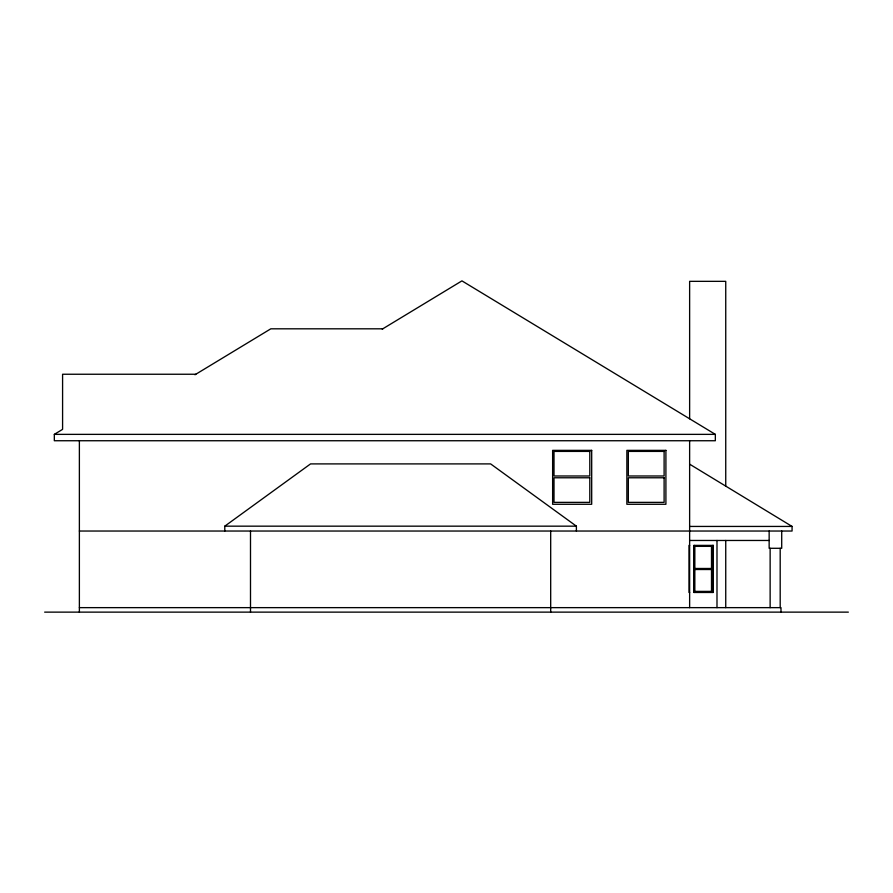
<?xml version="1.0" encoding="UTF-8"?>
<svg xmlns="http://www.w3.org/2000/svg" width="893" height="893" viewBox="0 0 893 893"><rect width="100%" height="100%" fill="white"/><g stroke="black" fill="none" stroke-linecap="round" stroke-linejoin="round"><path stroke-width="1.34" d="M224.79 531.034L224.79 526.167L310.552 463.902L490.637 463.902L576.398 526.167L576.398 531.034M382.271 329.126L461.938 280.871L715.338 434.366L715.338 440.74L54.328 440.74L54.328 434.366L62.588 429.354L62.588 374.245L195.824 374.245M194.964 374.77L270.825 328.814L382.784 328.814M54.328 434.366L715.338 434.366M224.79 526.167L576.398 526.167M689.63 526.435L792.069 526.435L792.069 531.034L79.377 531.034M689.63 540.466L769.152 540.466M689.63 545.389L689.005 545.389L689.005 592.472L689.63 592.472M79.377 607.642L780.995 607.642L780.995 612.129M44.65 612.129L848.35 612.129M689.63 464.17L792.069 526.435M781.71 531.034L781.71 548.291L769.152 548.291L769.152 531.034M780.192 548.291L780.192 607.642M770.134 548.291L770.134 607.642M725.741 486.127L725.741 281.34L689.63 281.34L689.63 418.784M725.741 540.466L725.741 607.642M716.99 540.466L716.99 607.642M712.96 545.389L712.96 592.472M711.509 546.349L711.509 568.484M711.509 569.511L711.509 591.389M694.687 546.349L694.687 568.484M694.687 569.511L694.687 591.389M694.151 545.389L694.151 592.472M689.63 440.74L689.63 607.642M550.691 531.034L550.691 612.129M250.498 531.034L250.498 612.129M79.377 440.74L79.377 612.129M591.691 450.362L552.633 450.362L552.633 504.277L591.691 504.277L591.691 450.362M665.91 450.362L626.864 450.362L626.864 504.277L665.91 504.277L665.91 450.362M589.804 451.4L554.006 451.4L554.006 475.991L589.804 475.991L589.804 451.4M664.113 451.4L628.326 451.4L628.326 475.991L664.113 475.991L664.113 451.4M589.804 477.777L554.006 477.777L554.006 502.368L589.804 502.368L589.804 477.777M664.113 477.777L628.326 477.777L628.326 502.368L664.113 502.368L664.113 477.777M713.206 545.389L693.906 545.389L693.906 592.472L713.206 592.472L713.206 545.389M711.732 546.349L694.475 546.349L694.475 568.484L711.732 568.484L711.732 546.349M711.732 569.511L694.475 569.511L694.475 591.389L711.732 591.389L711.732 569.511"/></g></svg>
